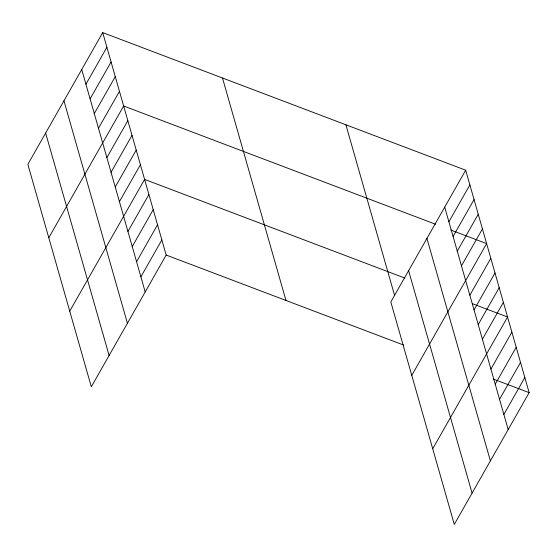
<?xml version="1.0" encoding="UTF-8"?>
<svg xmlns="http://www.w3.org/2000/svg" width="557" height="557" viewBox="0 0 557 557"><rect width="100%" height="100%" fill="white"/><g stroke="black" fill="none" stroke-linecap="round" stroke-linejoin="round"><path stroke-width="0.84" d="M102.704 32.591L27.85 164.35L91.32 386.809L166.174 255.043L102.704 32.591L465.68 170.191L529.15 392.65L454.296 524.409L390.826 301.957L465.68 170.191M85.917 84.191L106.888 47.268M90.109 98.868L111.08 61.952M94.293 113.551L115.271 76.636M98.485 128.235L119.456 91.32M48.793 237.762L123.647 105.997L435.518 224.227M106.86 157.596L127.832 120.681M111.052 172.28L132.023 135.365M115.243 186.964L136.214 150.042M119.428 201.648L140.399 164.726M69.743 311.168L144.59 179.41L404.556 277.964M127.936 231.454L148.907 194.539M132.253 246.584L153.224 209.662M136.569 261.706L157.54 224.791M140.886 276.836L161.857 239.921M448.9 221.797L469.871 184.875M453.085 236.474L474.056 199.559M457.276 251.158L478.247 214.243M461.461 265.842L482.439 228.92M411.776 375.369L486.623 243.604L450.69 229.985M469.843 295.203L490.814 258.288M474.028 309.887L495.006 272.972M478.219 324.571L499.19 287.649M482.411 339.248L503.382 302.333M432.719 448.775L507.573 317.017L472.433 303.697M490.912 369.061L511.883 332.139M495.229 384.184L516.2 347.269M499.545 399.313L520.517 362.398M503.862 414.443L524.833 377.521M166.174 255.043L403.79 345.124M493.217 379.025L529.15 392.65M444.709 207.113L508.179 429.565M426.927 238.41L490.397 460.869M408.608 270.66L472.078 493.112M345.897 124.782L394.6 295.488M222.487 78.001L285.957 300.453M81.726 69.507L145.196 291.959M63.951 100.803L127.421 323.262M45.632 133.053L109.102 355.505"/></g></svg>
